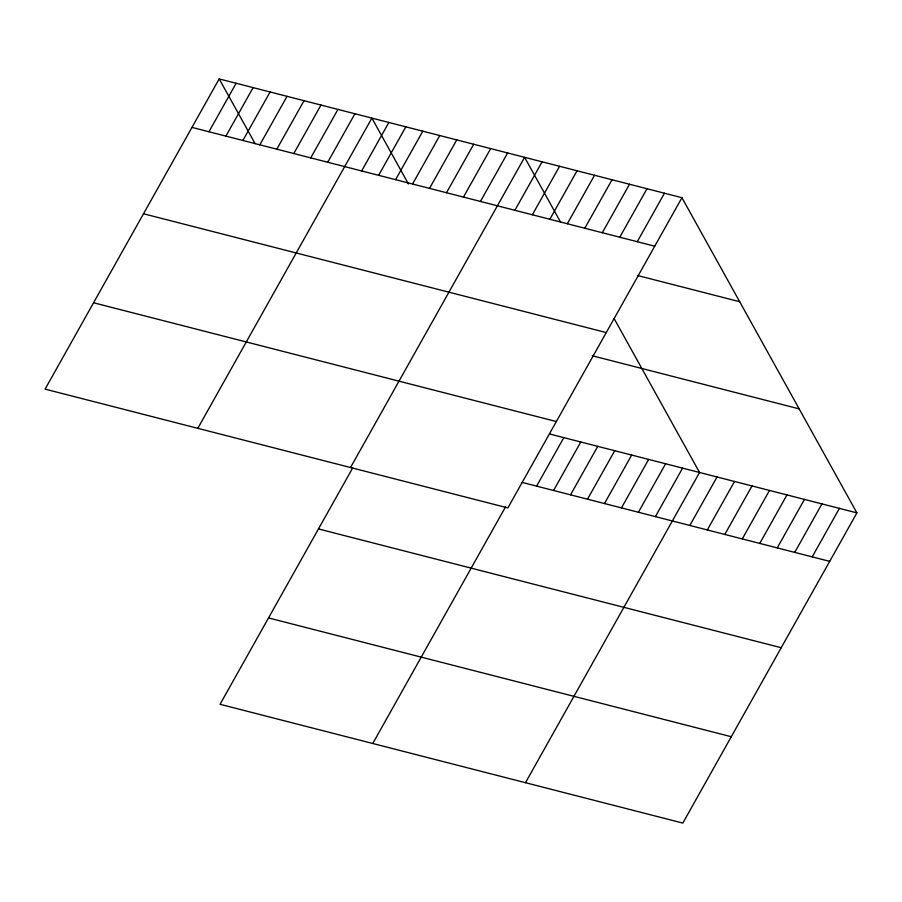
<?xml version="1.0" encoding="UTF-8"?>
<svg xmlns="http://www.w3.org/2000/svg" width="902" height="902" viewBox="0 0 902 902"><rect width="100%" height="100%" fill="white"/><g stroke="black" fill="none" stroke-linecap="round" stroke-linejoin="round"><path stroke-width="1.35" d="M219.186 78.914L45.1 389.123L507.871 507.916L681.946 197.707L219.186 78.914L255.108 143.632M208.937 131.748L236.144 83.266M225.906 136.112L253.112 87.629M242.875 140.464L270.081 91.981M259.844 144.816L287.05 96.334M276.813 149.18L304.019 100.697M293.781 153.532L320.988 105.049M310.75 157.884L337.957 109.401M327.719 162.247L354.926 113.765M197.809 428.326L371.895 118.117L408.459 183.985M361.657 170.952L388.863 122.469M378.626 175.315L405.832 126.832M395.595 179.667L422.801 131.185M412.564 184.019L439.77 135.537M429.521 188.383L456.739 139.9M446.49 192.735L473.697 144.252M463.459 197.087L490.665 148.605M480.428 201.45L507.634 152.968M350.528 467.529L524.603 157.32L560.525 222.039M352.795 467.755L220.054 704.293L682.814 823.086L856.9 512.877L681.946 197.707M514.884 210.29L542.091 161.808M532.36 214.777L559.567 166.295M549.848 219.265L577.054 170.782M567.324 223.752L594.531 175.27M584.812 228.24L612.018 179.757M602.288 232.727L629.506 184.245M619.775 237.215L646.982 188.732M637.252 241.702L664.47 193.22M372.763 743.496L505.503 506.958M536.611 486.122L563.818 437.639M553.58 490.485L580.787 442.003M570.538 494.837L597.755 446.355M587.506 499.189L614.724 450.707M604.475 503.553L631.682 455.059M621.444 507.905L648.651 459.422M638.413 512.257L665.62 463.775M655.382 516.62L682.588 468.127M525.483 782.699L699.557 472.49L614.07 318.474M689.838 525.46L717.045 476.978M707.315 529.948L734.521 481.465M724.802 534.435L752.009 485.952M742.278 538.922L769.485 490.44M759.766 543.41L786.972 494.927M777.242 547.897L804.449 499.415M794.73 552.385L821.936 503.902M812.206 556.872L839.412 508.39M191.968 127.396L654.739 246.19M637.477 275.482L739.685 301.719M143.508 213.763L606.268 332.567M592.231 355.749L799.161 408.877M93.571 302.756L556.331 421.55M549.453 433.952L856.9 512.877M522.247 482.435L829.693 561.36M318.462 528.933L781.222 647.726M268.525 617.926L731.285 736.72"/></g></svg>
